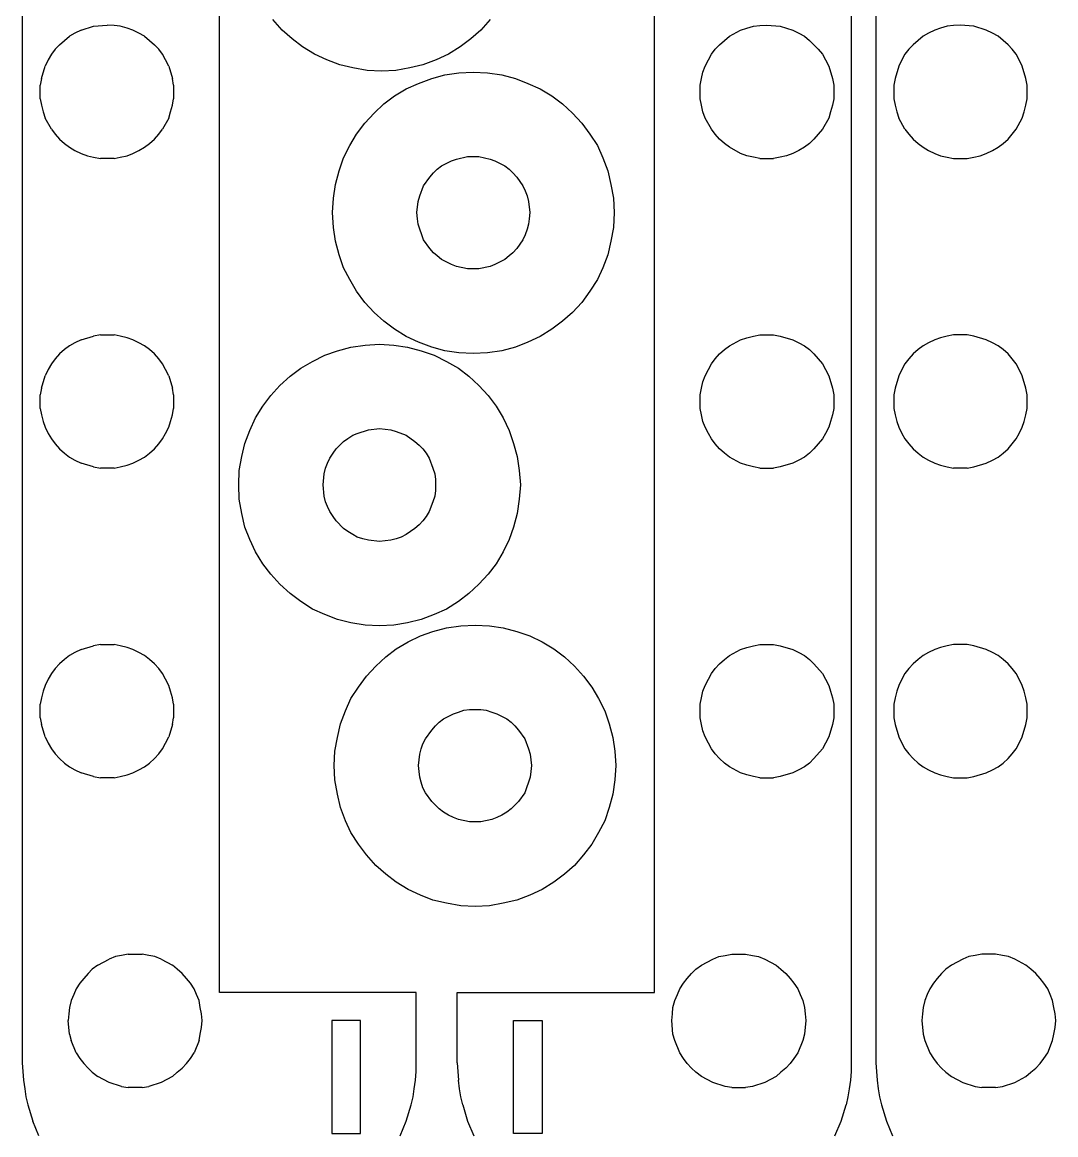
# Model space of a CAD drawing. Extents: x -4070 to 4070, y -2004 to 2004.
# Drawn here: x -1304 to 106, y -654 to 864 of the extents above; entities that cross this region are included whole.
import ezdxf

# ---------------------------------------------------------------- set-up
doc = ezdxf.new("R2010")
doc.units = 0
doc.header["$MEASUREMENT"] = 0
doc.layers.get('0').update_dxf_attribs({"linetype": 'CONTINUOUS'})

msp = doc.modelspace()

# ---------------------------------------------------------------- linework, layer by layer
for p, q in [((-1304.4, 1671), (-1304.4, -555.7)), ((-173.4, 1682.8), (-173.4, -567.6)), ((-139.6, 1671), (-139.6, -555.7)), ((-1035.2, -460), (-1035.2, 1575.3)), ((-441.8, -460), (-441.8, 1575.3)), ((-949.8, 853.1), (-962.5, 867.5)), ((-666.1, 867.5), (-678.8, 853.1)), ((-1224, 853.1), (-1232.5, 848.9)), ((-1224, 853.1), (-1207.1, 858.2)), ((-1207.1, 858.2), (-1188.5, 859.9)), ((-1179.1, 859.1), (-1188.5, 859.9)), ((-1170.7, 858.2), (-1179.1, 859.1)), ((-1161.4, 855.7), (-1170.7, 858.2)), ((-1153.7, 853.1), (-1161.4, 855.7)), ((-1145.3, 848.9), (-1153.7, 853.1)), ((-936.2, 841.3), (-949.8, 853.1)), ((-678.8, 853.1), (-692.4, 841.3)), ((-339.3, 844.7), (-324.1, 853.1)), ((-324.1, 853.1), (-315.6, 855.7)), ((-315.6, 855.7), (-306.3, 858.2)), ((-306.3, 858.2), (-297.8, 859.1)), ((-297.8, 859.1), (-288.5, 859.9)), ((-288.5, 859.9), (-269.9, 858.2)), ((-269.9, 858.2), (-253, 853.1)), ((-253, 853.1), (-244.5, 848.9)), ((-59.1, 853.1), (-67.6, 848.9)), ((-51.5, 855.7), (-59.1, 853.1)), ((-42.2, 858.2), (-51.5, 855.7)), ((-33.7, 859.1), (-42.2, 858.2)), ((-24.4, 859.9), (-33.7, 859.1)), ((-5.8, 858.2), (-24.4, 859.9)), ((11.1, 853.1), (-5.8, 858.2)), ((19.6, 848.9), (11.1, 853.1)), ((-1253.6, 832.8), (-1240.1, 844.7)), ((-1232.5, 848.9), (-1240.1, 844.7)), ((-1137.7, 844.7), (-1145.3, 848.9)), ((-1137.7, 844.7), (-1124.1, 832.8)), ((-921.8, 830.3), (-936.2, 841.3)), ((-692.4, 841.3), (-706.8, 830.3)), ((-352.9, 832.8), (-339.3, 844.7)), ((-244.5, 848.9), (-236.9, 844.7)), ((-236.9, 844.7), (-230.1, 838.7)), ((-230.1, 838.7), (-218.3, 826.9)), ((-75.2, 844.7), (-88.8, 832.8)), ((-67.6, 848.9), (-75.2, 844.7)), ((27.2, 844.7), (19.6, 848.9)), ((40.8, 832.8), (27.2, 844.7)), ((-1264.7, 820.1), (-1268.9, 812.5)), ((-1259.6, 826.9), (-1264.7, 820.1)), ((-1253.6, 832.8), (-1259.6, 826.9)), ((-1118.2, 826.9), (-1124.1, 832.8)), ((-1113.1, 820.1), (-1118.2, 826.9)), ((-1108.9, 812.5), (-1113.1, 820.1)), ((-905.7, 820.1), (-921.8, 830.3)), ((-888.8, 812.5), (-905.7, 820.1)), ((-722.8, 820.1), (-739.8, 812.5)), ((-706.8, 830.3), (-722.8, 820.1)), ((-368.1, 812.5), (-363.9, 820.1)), ((-363.9, 820.1), (-358.8, 826.9)), ((-358.8, 826.9), (-352.9, 832.8)), ((-218.3, 826.9), (-212.3, 820.1)), ((-212.3, 820.1), (-208.1, 812.5)), ((-99.8, 820.1), (-104, 812.5)), ((-94.7, 826.9), (-99.8, 820.1)), ((-88.8, 832.8), (-94.7, 826.9)), ((46.7, 826.9), (40.8, 832.8)), ((51.8, 820.1), (46.7, 826.9)), ((56, 812.5), (51.8, 820.1)), ((-1268.9, 812.5), (-1273.1, 804)), ((-1104.6, 804), (-1108.9, 812.5)), ((-871, 805.7), (-888.8, 812.5)), ((-853.2, 801.5), (-871, 805.7)), ((-757.6, 805.7), (-775.3, 801.5)), ((-739.8, 812.5), (-757.6, 805.7)), ((-372.3, 804), (-368.1, 812.5)), ((-208.1, 812.5), (-203.9, 804)), ((-104, 812.5), (-108.2, 804)), ((60.2, 804), (56, 812.5)), ((-1278.2, 787.1), (-1273.1, 804)), ((-1104.6, 804), (-1099.6, 787.1)), ((-833.8, 798.1), (-853.2, 801.5)), ((-814.3, 797.2), (-833.8, 798.1)), ((-794.8, 798.1), (-814.3, 797.2)), ((-775.3, 801.5), (-794.8, 798.1)), ((-745.7, 787.1), (-727.9, 792.2)), ((-727.9, 792.2), (-708.5, 794.7)), ((-708.5, 794.7), (-689, 795.6)), ((-689, 795.6), (-669.5, 794.7)), ((-669.5, 794.7), (-650, 792.2)), ((-650, 792.2), (-631.4, 787.1)), ((-377.4, 787.1), (-375.7, 795.6)), ((-375.7, 795.6), (-372.3, 804)), ((-203.9, 804), (-198.8, 787.1)), ((-108.2, 804), (-113.3, 787.1)), ((65.3, 787.1), (60.2, 804)), ((-1278.2, 787.1), (-1279.9, 777.8)), ((-1279.9, 759.1), (-1279.9, 777.8)), ((-1097.9, 777.8), (-1099.6, 787.1)), ((-1097.9, 777.8), (-1097.9, 759.1)), ((-780.4, 772.7), (-763.5, 780.3)), ((-763.5, 780.3), (-745.7, 787.1)), ((-631.4, 787.1), (-614.5, 780.3)), ((-614.5, 780.3), (-597.5, 772.7)), ((-379.1, 777.8), (-377.4, 787.1)), ((-379.1, 759.1), (-379.1, 777.8)), ((-198.8, 787.1), (-197.1, 777.8)), ((-197.1, 777.8), (-197.1, 759.1)), ((-113.3, 787.1), (-115, 777.8)), ((-115, 777.8), (-115, 759.1)), ((67, 777.8), (65.3, 787.1)), ((67, 759.1), (67, 777.8)), ((-1279.9, 759.1), (-1278.2, 750.7)), ((-1099.6, 750.7), (-1097.9, 759.1)), ((-810.9, 752.4), (-796.5, 763.4)), ((-796.5, 763.4), (-780.4, 772.7)), ((-597.5, 772.7), (-581.5, 763.4)), ((-581.5, 763.4), (-567.1, 752.4)), ((-377.4, 750.7), (-379.1, 759.1)), ((-197.1, 759.1), (-198.8, 750.7)), ((-115, 759.1), (-113.3, 750.7)), ((65.3, 750.7), (67, 759.1)), ((-1278.2, 750.7), (-1275.7, 741.4)), ((-1102.1, 741.4), (-1099.6, 750.7)), ((-824.4, 739.7), (-810.9, 752.4)), ((-567.1, 752.4), (-553.5, 739.7)), ((-375.7, 741.4), (-377.4, 750.7)), ((-198.8, 750.7), (-201.3, 741.4)), ((-113.3, 750.7), (-110.8, 741.4)), ((62.8, 741.4), (65.3, 750.7)), ((-1275.7, 741.4), (-1273.1, 732.9)), ((-1264.7, 717.7), (-1273.1, 732.9)), ((-1104.6, 732.9), (-1113.1, 717.7)), ((-1104.6, 732.9), (-1102.1, 741.4)), ((-837.1, 726.1), (-824.4, 739.7)), ((-553.5, 739.7), (-540.8, 726.1)), ((-372.3, 732.9), (-375.7, 741.4)), ((-363.9, 717.7), (-372.3, 732.9)), ((-203.9, 732.9), (-212.3, 717.7)), ((-201.3, 741.4), (-203.9, 732.9)), ((-110.8, 741.4), (-108.2, 732.9)), ((-99.8, 717.7), (-108.2, 732.9)), ((51.8, 717.7), (60.2, 732.9)), ((60.2, 732.9), (62.8, 741.4)), ((-1264.7, 717.7), (-1259.6, 710.9)), ((-1118.2, 710.9), (-1113.1, 717.7)), ((-848.2, 710.9), (-837.1, 726.1)), ((-540.8, 726.1), (-529.8, 710.9)), ((-358.8, 710.9), (-363.9, 717.7)), ((-212.3, 717.7), (-224.2, 704.1)), ((-99.8, 717.7), (-94.7, 710.9)), ((46.7, 710.9), (51.8, 717.7)), ((-1259.6, 710.9), (-1253.6, 704.1)), ((-1253.6, 704.1), (-1246.9, 698.2)), ((-1246.9, 698.2), (-1240.1, 693.1)), ((-1137.7, 693.1), (-1130.9, 698.2)), ((-1130.9, 698.2), (-1124.1, 704.1)), ((-1124.1, 704.1), (-1118.2, 710.9)), ((-857.5, 695.6), (-848.2, 710.9)), ((-529.8, 710.9), (-519.6, 695.6)), ((-352.9, 704.1), (-358.8, 710.9)), ((-346.1, 698.2), (-352.9, 704.1)), ((-339.3, 693.1), (-346.1, 698.2)), ((-230.1, 698.2), (-236.9, 693.1)), ((-224.2, 704.1), (-230.1, 698.2)), ((-94.7, 710.9), (-88.8, 704.1)), ((-88.8, 704.1), (-82, 698.2)), ((-82, 698.2), (-75.2, 693.1)), ((27.2, 693.1), (34, 698.2)), ((34, 698.2), (40.8, 704.1)), ((40.8, 704.1), (46.7, 710.9)), ((-1240.1, 693.1), (-1232.5, 688.9)), ((-1232.5, 688.9), (-1224, 684.6)), ((-1224, 684.6), (-1215.5, 681.3)), ((-1161.4, 681.3), (-1153.7, 684.6)), ((-1153.7, 684.6), (-1145.3, 688.9)), ((-1145.3, 688.9), (-1137.7, 693.1)), ((-865.9, 678.7), (-857.5, 695.6)), ((-519.6, 695.6), (-512, 678.7)), ((-324.1, 684.6), (-339.3, 693.1)), ((-315.6, 681.3), (-324.1, 684.6)), ((-253, 684.6), (-261.4, 681.3)), ((-244.5, 688.9), (-253, 684.6)), ((-236.9, 693.1), (-244.5, 688.9)), ((-75.2, 693.1), (-67.6, 688.9)), ((-67.6, 688.9), (-59.1, 684.6)), ((-59.1, 684.6), (-51.5, 681.3)), ((2.7, 681.3), (11.1, 684.6)), ((11.1, 684.6), (19.6, 688.9)), ((19.6, 688.9), (27.2, 693.1)), ((-1215.5, 681.3), (-1207.1, 679.6)), ((-1207.1, 679.6), (-1197.8, 677.9)), ((-1179.1, 677.9), (-1197.8, 677.9)), ((-1179.1, 677.9), (-1170.7, 679.6)), ((-1170.7, 679.6), (-1161.4, 681.3)), ((-871.9, 660.9), (-865.9, 678.7)), ((-732.2, 667.7), (-718.6, 674.5)), ((-718.6, 674.5), (-711.8, 677)), ((-711.8, 677), (-696.6, 680.4)), ((-696.6, 680.4), (-681.4, 680.4)), ((-681.4, 680.4), (-666.1, 677)), ((-666.1, 677), (-659.3, 674.5)), ((-659.3, 674.5), (-645.8, 667.7)), ((-512, 678.7), (-505.3, 660.9)), ((-306.3, 679.6), (-315.6, 681.3)), ((-297.8, 677.9), (-306.3, 679.6)), ((-297.8, 677.9), (-279.2, 677.9)), ((-269.9, 679.6), (-279.2, 677.9)), ((-261.4, 681.3), (-269.9, 679.6)), ((-51.5, 681.3), (-42.2, 679.6)), ((-42.2, 679.6), (-33.7, 677.9)), ((-33.7, 677.9), (-15.1, 677.9)), ((-15.1, 677.9), (-5.8, 679.6)), ((-5.8, 679.6), (2.7, 681.3)), ((-876.9, 642.3), (-871.9, 660.9)), ((-748.2, 652.5), (-743.2, 658.4)), ((-743.2, 658.4), (-738.1, 663.5)), ((-738.1, 663.5), (-732.2, 667.7)), ((-645.8, 667.7), (-639.9, 663.5)), ((-639.9, 663.5), (-634.8, 658.4)), ((-634.8, 658.4), (-629.7, 652.5)), ((-505.3, 660.9), (-501, 642.3)), ((-879.5, 623.7), (-876.9, 642.3)), ((-761.8, 627.1), (-756.7, 640.6)), ((-756.7, 640.6), (-748.2, 652.5)), ((-629.7, 652.5), (-621.2, 640.6)), ((-621.2, 640.6), (-617.9, 633.8)), ((-501, 642.3), (-497.6, 623.7)), ((-881.2, 604.2), (-879.5, 623.7)), ((-764.3, 619.4), (-761.8, 627.1)), ((-617.9, 633.8), (-615.3, 627.1)), ((-615.3, 627.1), (-613.6, 619.4)), ((-497.6, 623.7), (-496.8, 604.2)), ((-766, 604.2), (-764.3, 619.4)), ((-613.6, 619.4), (-611.9, 604.2)), ((-879.5, 583.9), (-881.2, 604.2)), ((-765.2, 595.7), (-766, 604.2)), ((-764.3, 588.1), (-765.2, 595.7)), ((-612.8, 595.7), (-613.6, 588.1)), ((-611.9, 604.2), (-612.8, 595.7)), ((-496.8, 604.2), (-497.6, 583.9)), ((-876.9, 565.3), (-879.5, 583.9)), ((-761.8, 581.3), (-764.3, 588.1)), ((-759.3, 573.7), (-761.8, 581.3)), ((-615.3, 581.3), (-617.9, 573.7)), ((-613.6, 588.1), (-615.3, 581.3)), ((-497.6, 583.9), (-501, 565.3)), ((-871.9, 546.6), (-876.9, 565.3)), ((-756.7, 567), (-759.3, 573.7)), ((-748.2, 555.1), (-756.7, 567)), ((-621.2, 567), (-629.7, 555.1)), ((-617.9, 573.7), (-621.2, 567)), ((-501, 565.3), (-505.3, 546.6)), ((-865.9, 528.9), (-871.9, 546.6)), ((-743.2, 549.2), (-748.2, 555.1)), ((-738.1, 544.9), (-743.2, 549.2)), ((-634.8, 549.2), (-639.9, 544.9)), ((-629.7, 555.1), (-634.8, 549.2)), ((-505.3, 546.6), (-512, 528.9)), ((-732.2, 539.9), (-738.1, 544.9)), ((-718.6, 533.1), (-732.2, 539.9)), ((-711.8, 530.5), (-718.6, 533.1)), ((-659.3, 533.1), (-666.1, 530.5)), ((-645.8, 539.9), (-659.3, 533.1)), ((-639.9, 544.9), (-645.8, 539.9)), ((-857.5, 512.8), (-865.9, 528.9)), ((-696.6, 527.2), (-711.8, 530.5)), ((-681.4, 527.2), (-696.6, 527.2)), ((-666.1, 530.5), (-681.4, 527.2)), ((-512, 528.9), (-519.6, 512.8)), ((-848.2, 496.7), (-857.5, 512.8)), ((-519.6, 512.8), (-529.8, 496.7)), ((-837.1, 481.4), (-848.2, 496.7)), ((-529.8, 496.7), (-540.8, 481.4)), ((-824.4, 467.9), (-837.1, 481.4)), ((-540.8, 481.4), (-553.5, 467.9)), ((-810.9, 456), (-824.4, 467.9)), ((-796.5, 445), (-810.9, 456)), ((-567.1, 456), (-581.5, 445)), ((-553.5, 467.9), (-567.1, 456)), ((-780.4, 434.9), (-796.5, 445)), ((-581.5, 445), (-597.5, 434.9)), ((-1232.5, 426.4), (-1240.1, 422.2)), ((-1224, 430.6), (-1232.5, 426.4)), ((-1224, 430.6), (-1207.1, 435.7)), ((-1197.8, 437.4), (-1207.1, 435.7)), ((-1197.8, 437.4), (-1179.1, 437.4)), ((-1170.7, 435.7), (-1179.1, 437.4)), ((-1161.4, 433.2), (-1170.7, 435.7)), ((-1153.7, 430.6), (-1161.4, 433.2)), ((-1145.3, 426.4), (-1153.7, 430.6)), ((-1137.7, 422.2), (-1145.3, 426.4)), ((-763.5, 427.3), (-780.4, 434.9)), ((-745.7, 420.5), (-763.5, 427.3)), ((-614.5, 427.3), (-631.4, 420.5)), ((-597.5, 434.9), (-614.5, 427.3)), ((-339.3, 422.2), (-324.1, 430.6)), ((-324.1, 430.6), (-315.6, 433.2)), ((-315.6, 433.2), (-306.3, 435.7)), ((-306.3, 435.7), (-297.8, 437.4)), ((-297.8, 437.4), (-279.2, 437.4)), ((-279.2, 437.4), (-269.9, 435.7)), ((-269.9, 435.7), (-253, 430.6)), ((-253, 430.6), (-244.5, 426.4)), ((-244.5, 426.4), (-236.9, 422.2)), ((-67.6, 426.4), (-75.2, 422.2)), ((-59.1, 430.6), (-67.6, 426.4)), ((-51.5, 433.2), (-59.1, 430.6)), ((-42.2, 435.7), (-51.5, 433.2)), ((-33.7, 437.4), (-42.2, 435.7)), ((-15.1, 437.4), (-33.7, 437.4)), ((-5.8, 435.7), (-15.1, 437.4)), ((11.1, 430.6), (-5.8, 435.7)), ((19.6, 426.4), (11.1, 430.6)), ((27.2, 422.2), (19.6, 426.4)), ((-1253.6, 411.2), (-1259.6, 404.4)), ((-1246.9, 417.1), (-1253.6, 411.2)), ((-1240.1, 422.2), (-1246.9, 417.1)), ((-1130.9, 417.1), (-1137.7, 422.2)), ((-1124.1, 411.2), (-1130.9, 417.1)), ((-1118.2, 404.4), (-1124.1, 411.2)), ((-891.3, 409.5), (-874.4, 415.4)), ((-874.4, 415.4), (-855.8, 420.5)), ((-855.8, 420.5), (-836.3, 423)), ((-836.3, 423), (-816.8, 424.7)), ((-816.8, 424.7), (-797.4, 423)), ((-797.4, 423), (-778.7, 420.5)), ((-778.7, 420.5), (-760.1, 415.4)), ((-760.1, 415.4), (-742.3, 409.5)), ((-727.9, 415.4), (-745.7, 420.5)), ((-708.5, 412.9), (-727.9, 415.4)), ((-689, 412), (-708.5, 412.9)), ((-669.5, 412.9), (-689, 412)), ((-650, 415.4), (-669.5, 412.9)), ((-631.4, 420.5), (-650, 415.4)), ((-358.8, 404.4), (-352.9, 411.2)), ((-352.9, 411.2), (-346.1, 417.1)), ((-346.1, 417.1), (-339.3, 422.2)), ((-236.9, 422.2), (-230.1, 417.1)), ((-230.1, 417.1), (-224.2, 411.2)), ((-224.2, 411.2), (-212.3, 397.6)), ((-88.8, 411.2), (-94.7, 404.4)), ((-82, 417.1), (-88.8, 411.2)), ((-75.2, 422.2), (-82, 417.1)), ((34, 417.1), (27.2, 422.2)), ((40.8, 411.2), (34, 417.1)), ((46.7, 404.4), (40.8, 411.2)), ((-1264.7, 397.6), (-1268.9, 390)), ((-1259.6, 404.4), (-1264.7, 397.6)), ((-1113.1, 397.6), (-1118.2, 404.4)), ((-1108.9, 390), (-1113.1, 397.6)), ((-924.4, 391.7), (-908.3, 401)), ((-908.3, 401), (-891.3, 409.5)), ((-742.3, 409.5), (-725.4, 401)), ((-725.4, 401), (-709.3, 391.7)), ((-368.1, 390), (-363.9, 397.6)), ((-363.9, 397.6), (-358.8, 404.4)), ((-212.3, 397.6), (-208.1, 390)), ((-99.8, 397.6), (-104, 390)), ((-94.7, 404.4), (-99.8, 397.6)), ((51.8, 397.6), (46.7, 404.4)), ((56, 390), (51.8, 397.6)), ((-1278.2, 364.6), (-1273.1, 381.5)), ((-1268.9, 390), (-1273.1, 381.5)), ((-1104.6, 381.5), (-1108.9, 390)), ((-1104.6, 381.5), (-1099.6, 364.6)), ((-953.1, 368), (-938.7, 380.7)), ((-938.7, 380.7), (-924.4, 391.7)), ((-709.3, 391.7), (-694.9, 380.7)), ((-694.9, 380.7), (-681.4, 368)), ((-375.7, 373.1), (-372.3, 381.5)), ((-372.3, 381.5), (-368.1, 390)), ((-208.1, 390), (-203.9, 381.5)), ((-203.9, 381.5), (-198.8, 364.6)), ((-108.2, 381.5), (-113.3, 364.6)), ((-104, 390), (-108.2, 381.5)), ((60.2, 381.5), (56, 390)), ((65.3, 364.6), (60.2, 381.5)), ((-1278.2, 364.6), (-1279.9, 355.3)), ((-1097.9, 355.3), (-1099.6, 364.6)), ((-965, 354.4), (-953.1, 368)), ((-681.4, 368), (-668.7, 354.4)), ((-379.1, 355.3), (-377.4, 364.6)), ((-377.4, 364.6), (-375.7, 373.1)), ((-198.8, 364.6), (-197.1, 355.3)), ((-113.3, 364.6), (-115, 355.3)), ((67, 355.3), (65.3, 364.6)), ((-1279.9, 336.7), (-1279.9, 355.3)), ((-1097.9, 355.3), (-1097.9, 336.7)), ((-976, 340), (-965, 354.4)), ((-668.7, 354.4), (-657.7, 340)), ((-379.1, 336.7), (-379.1, 355.3)), ((-197.1, 355.3), (-197.1, 336.7)), ((-115, 355.3), (-115, 336.7)), ((67, 336.7), (67, 355.3)), ((-1279.9, 336.7), (-1278.2, 328.2)), ((-1099.6, 328.2), (-1097.9, 336.7)), ((-986.2, 324), (-976, 340)), ((-657.7, 340), (-648.3, 324)), ((-377.4, 328.2), (-379.1, 336.7)), ((-197.1, 336.7), (-198.8, 328.2)), ((-115, 336.7), (-113.3, 328.2)), ((65.3, 328.2), (67, 336.7)), ((-1278.2, 328.2), (-1275.7, 318.9)), ((-1275.7, 318.9), (-1273.1, 311.3)), ((-1104.6, 311.3), (-1102.1, 318.9)), ((-1102.1, 318.9), (-1099.6, 328.2)), ((-993.8, 307), (-986.2, 324)), ((-648.3, 324), (-639.9, 307)), ((-375.7, 318.9), (-377.4, 328.2)), ((-372.3, 311.3), (-375.7, 318.9)), ((-201.3, 318.9), (-203.9, 311.3)), ((-198.8, 328.2), (-201.3, 318.9)), ((-113.3, 328.2), (-110.8, 318.9)), ((-110.8, 318.9), (-108.2, 311.3)), ((60.2, 311.3), (62.8, 318.9)), ((62.8, 318.9), (65.3, 328.2)), ((-1273.1, 311.3), (-1268.9, 302.8)), ((-1108.9, 302.8), (-1104.6, 311.3)), ((-1000.6, 289.2), (-993.8, 307)), ((-847.3, 302.8), (-832.1, 307.9)), ((-832.1, 307.9), (-816.8, 309.6)), ((-816.8, 309.6), (-801.6, 307.9)), ((-801.6, 307.9), (-794, 305.3)), ((-794, 305.3), (-780.4, 300.3)), ((-639.9, 307), (-633.9, 289.2)), ((-368.1, 302.8), (-372.3, 311.3)), ((-203.9, 311.3), (-208.1, 302.8)), ((-108.2, 311.3), (-104, 302.8)), ((56, 302.8), (60.2, 311.3)), ((-1268.9, 302.8), (-1264.7, 295.2)), ((-1264.7, 295.2), (-1259.6, 288.4)), ((-1259.6, 288.4), (-1253.6, 281.6)), ((-1124.1, 281.6), (-1118.2, 288.4)), ((-1118.2, 288.4), (-1113.1, 295.2)), ((-1113.1, 295.2), (-1108.9, 302.8)), ((-1004.8, 271.5), (-1000.6, 289.2)), ((-876.1, 281.6), (-865.9, 291.8)), ((-865.9, 291.8), (-860, 296)), ((-860, 296), (-853.2, 300.3)), ((-853.2, 300.3), (-847.3, 302.8)), ((-780.4, 300.3), (-768.6, 291.8)), ((-768.6, 291.8), (-762.6, 286.7)), ((-633.9, 289.2), (-628.9, 271.5)), ((-363.9, 295.2), (-368.1, 302.8)), ((-358.8, 288.4), (-363.9, 295.2)), ((-352.9, 281.6), (-358.8, 288.4)), ((-212.3, 295.2), (-224.2, 281.6)), ((-208.1, 302.8), (-212.3, 295.2)), ((-104, 302.8), (-99.8, 295.2)), ((-99.8, 295.2), (-94.7, 288.4)), ((-94.7, 288.4), (-88.8, 281.6)), ((40.8, 281.6), (46.7, 288.4)), ((46.7, 288.4), (51.8, 295.2)), ((51.8, 295.2), (56, 302.8)), ((-1253.6, 281.6), (-1246.9, 275.7)), ((-1246.9, 275.7), (-1240.1, 270.6)), ((-1137.7, 270.6), (-1130.9, 275.7)), ((-1130.9, 275.7), (-1124.1, 281.6)), ((-884.6, 268.9), (-880.3, 275.7)), ((-880.3, 275.7), (-876.1, 281.6)), ((-762.6, 286.7), (-757.6, 281.6)), ((-757.6, 281.6), (-753.3, 275.7)), ((-753.3, 275.7), (-749.1, 268.9)), ((-346.1, 275.7), (-352.9, 281.6)), ((-339.3, 270.6), (-346.1, 275.7)), ((-230.1, 275.7), (-236.9, 270.6)), ((-224.2, 281.6), (-230.1, 275.7)), ((-88.8, 281.6), (-82, 275.7)), ((-82, 275.7), (-75.2, 270.6)), ((27.2, 270.6), (34, 275.7)), ((34, 275.7), (40.8, 281.6)), ((-1240.1, 270.6), (-1232.5, 266.4)), ((-1232.5, 266.4), (-1224, 262.2)), ((-1207.1, 257.1), (-1224, 262.2)), ((-1170.7, 257.1), (-1161.4, 259.6)), ((-1161.4, 259.6), (-1153.7, 262.2)), ((-1153.7, 262.2), (-1145.3, 266.4)), ((-1145.3, 266.4), (-1137.7, 270.6)), ((-1008.2, 252), (-1004.8, 271.5)), ((-890.5, 255.4), (-887.9, 262.2)), ((-887.9, 262.2), (-884.6, 268.9)), ((-749.1, 268.9), (-744, 255.4)), ((-628.9, 271.5), (-626.3, 252)), ((-324.1, 262.2), (-339.3, 270.6)), ((-315.6, 259.6), (-324.1, 262.2)), ((-306.3, 257.1), (-315.6, 259.6)), ((-253, 262.2), (-269.9, 257.1)), ((-244.5, 266.4), (-253, 262.2)), ((-236.9, 270.6), (-244.5, 266.4)), ((-75.2, 270.6), (-67.6, 266.4)), ((-67.6, 266.4), (-59.1, 262.2)), ((-59.1, 262.2), (-51.5, 259.6)), ((-51.5, 259.6), (-42.2, 257.1)), ((-5.8, 257.1), (11.1, 262.2)), ((11.1, 262.2), (19.6, 266.4)), ((19.6, 266.4), (27.2, 270.6)), ((-1207.1, 257.1), (-1197.8, 255.4)), ((-1179.1, 255.4), (-1197.8, 255.4)), ((-1179.1, 255.4), (-1170.7, 257.1)), ((-1009, 232.5), (-1008.2, 252)), ((-893.9, 232.5), (-892.2, 247.8)), ((-892.2, 247.8), (-890.5, 255.4)), ((-744, 255.4), (-741.5, 247.8)), ((-741.5, 247.8), (-740.6, 240.1)), ((-626.3, 252), (-624.6, 232.5)), ((-297.8, 255.4), (-306.3, 257.1)), ((-297.8, 255.4), (-279.2, 255.4)), ((-269.9, 257.1), (-279.2, 255.4)), ((-42.2, 257.1), (-33.7, 255.4)), ((-15.1, 255.4), (-33.7, 255.4)), ((-15.1, 255.4), (-5.8, 257.1)), ((-1008.2, 213), (-1009, 232.5)), ((-892.2, 217.3), (-893.9, 232.5)), ((-740.6, 240.1), (-740.6, 224.9)), ((-624.6, 232.5), (-626.3, 213)), ((-1004.8, 193.6), (-1008.2, 213)), ((-890.5, 209.7), (-892.2, 217.3)), ((-741.5, 217.3), (-744, 209.7)), ((-740.6, 224.9), (-741.5, 217.3)), ((-626.3, 213), (-628.9, 193.6)), ((-887.9, 202.9), (-890.5, 209.7)), ((-884.6, 196.1), (-887.9, 202.9)), ((-744, 209.7), (-749.1, 196.1)), ((-1000.6, 174.9), (-1004.8, 193.6)), ((-880.3, 189.3), (-884.6, 196.1)), ((-876.1, 183.4), (-880.3, 189.3)), ((-865.9, 173.3), (-876.1, 183.4)), ((-757.6, 183.4), (-762.6, 178.3)), ((-753.3, 189.3), (-757.6, 183.4)), ((-749.1, 196.1), (-753.3, 189.3)), ((-628.9, 193.6), (-633.9, 174.9)), ((-993.8, 158), (-1000.6, 174.9)), ((-860, 169), (-865.9, 173.3)), ((-853.2, 164.8), (-860, 169)), ((-768.6, 173.3), (-780.4, 164.8)), ((-762.6, 178.3), (-768.6, 173.3)), ((-633.9, 174.9), (-639.9, 158)), ((-986.2, 141.1), (-993.8, 158)), ((-847.3, 161.4), (-853.2, 164.8)), ((-839.7, 158.9), (-847.3, 161.4)), ((-832.1, 157.2), (-839.7, 158.9)), ((-816.8, 155.5), (-832.1, 157.2)), ((-801.6, 157.2), (-816.8, 155.5)), ((-794, 158.9), (-801.6, 157.2)), ((-787.2, 161.4), (-794, 158.9)), ((-780.4, 164.8), (-787.2, 161.4)), ((-639.9, 158), (-648.3, 141.1)), ((-976, 125), (-986.2, 141.1)), ((-648.3, 141.1), (-657.7, 125)), ((-965, 110.6), (-976, 125)), ((-657.7, 125), (-668.7, 110.6)), ((-953.1, 97.1), (-965, 110.6)), ((-668.7, 110.6), (-681.4, 97.1)), ((-938.7, 84.4), (-953.1, 97.1)), ((-681.4, 97.1), (-694.9, 84.4)), ((-924.4, 73.3), (-938.7, 84.4)), ((-694.9, 84.4), (-709.3, 73.3)), ((-908.3, 63.2), (-924.4, 73.3)), ((-891.3, 55.6), (-908.3, 63.2)), ((-725.4, 63.2), (-742.3, 55.6)), ((-709.3, 73.3), (-725.4, 63.2)), ((-874.4, 48.8), (-891.3, 55.6)), ((-855.8, 44.6), (-874.4, 48.8)), ((-760.1, 48.8), (-778.7, 44.6)), ((-742.3, 55.6), (-760.1, 48.8)), ((-836.3, 41.2), (-855.8, 44.6)), ((-816.8, 40.3), (-836.3, 41.2)), ((-797.4, 41.2), (-816.8, 40.3)), ((-778.7, 44.6), (-797.4, 41.2)), ((-760.9, 26.8), (-744, 32.7)), ((-744, 32.7), (-725.4, 37.8)), ((-725.4, 37.8), (-705.9, 40.3)), ((-705.9, 40.3), (-686.4, 41.2)), ((-686.4, 41.2), (-667, 40.3)), ((-667, 40.3), (-648.3, 37.8)), ((-648.3, 37.8), (-629.7, 32.7)), ((-629.7, 32.7), (-611.9, 26.8)), ((-794, 9), (-777.9, 18.3)), ((-777.9, 18.3), (-760.9, 26.8)), ((-611.9, 26.8), (-595, 18.3)), ((-595, 18.3), (-578.9, 9)), ((-1232.5, 3.9), (-1240.1, -0.3)), ((-1224, 8.2), (-1232.5, 3.9)), ((-1224, 8.2), (-1207.1, 13.2)), ((-1197.8, 14.9), (-1207.1, 13.2)), ((-1197.8, 14.9), (-1179.1, 14.9)), ((-1170.7, 13.2), (-1179.1, 14.9)), ((-1161.4, 10.7), (-1170.7, 13.2)), ((-1153.7, 8.2), (-1161.4, 10.7)), ((-1145.3, 3.9), (-1153.7, 8.2)), ((-1137.7, -0.3), (-1145.3, 3.9)), ((-808.4, -2), (-794, 9)), ((-578.9, 9), (-564.5, -2)), ((-339.3, -0.3), (-324.1, 8.2)), ((-324.1, 8.2), (-315.6, 10.7)), ((-315.6, 10.7), (-306.3, 13.2)), ((-306.3, 13.2), (-297.8, 14.9)), ((-297.8, 14.9), (-279.2, 14.9)), ((-279.2, 14.9), (-269.9, 13.2)), ((-269.9, 13.2), (-253, 8.2)), ((-253, 8.2), (-244.5, 3.9)), ((-244.5, 3.9), (-236.9, -0.3)), ((-67.6, 3.9), (-75.2, -0.3)), ((-59.1, 8.2), (-67.6, 3.9)), ((-51.5, 10.7), (-59.1, 8.2)), ((-42.2, 13.2), (-51.5, 10.7)), ((-33.7, 14.9), (-42.2, 13.2)), ((-15.1, 14.9), (-33.7, 14.9)), ((-5.8, 13.2), (-15.1, 14.9)), ((11.1, 8.2), (-5.8, 13.2)), ((19.6, 3.9), (11.1, 8.2)), ((27.2, -0.3), (19.6, 3.9)), ((-1253.6, -11.3), (-1259.6, -18.1)), ((-1246.9, -5.4), (-1253.6, -11.3)), ((-1240.1, -0.3), (-1246.9, -5.4)), ((-1130.9, -5.4), (-1137.7, -0.3)), ((-1124.1, -11.3), (-1130.9, -5.4)), ((-1118.2, -18.1), (-1124.1, -11.3)), ((-834.6, -28.3), (-821.9, -14.7)), ((-821.9, -14.7), (-808.4, -2)), ((-564.5, -2), (-551, -14.7)), ((-551, -14.7), (-538.3, -28.3)), ((-358.8, -18.1), (-352.9, -11.3)), ((-352.9, -11.3), (-346.1, -5.4)), ((-346.1, -5.4), (-339.3, -0.3)), ((-236.9, -0.3), (-230.1, -5.4)), ((-230.1, -5.4), (-224.2, -11.3)), ((-224.2, -11.3), (-212.3, -24.9)), ((-88.8, -11.3), (-94.7, -18.1)), ((-82, -5.4), (-88.8, -11.3)), ((-75.2, -0.3), (-82, -5.4)), ((34, -5.4), (27.2, -0.3)), ((40.8, -11.3), (34, -5.4)), ((46.7, -18.1), (40.8, -11.3)), ((-1264.7, -24.9), (-1268.9, -32.5)), ((-1259.6, -18.1), (-1264.7, -24.9)), ((-1113.1, -24.9), (-1118.2, -18.1)), ((-1108.9, -32.5), (-1113.1, -24.9)), ((-845.6, -43.5), (-834.6, -28.3)), ((-538.3, -28.3), (-527.3, -43.5)), ((-368.1, -32.5), (-363.9, -24.9)), ((-363.9, -24.9), (-358.8, -18.1)), ((-212.3, -24.9), (-208.1, -32.5)), ((-99.8, -24.9), (-104, -32.5)), ((-94.7, -18.1), (-99.8, -24.9)), ((51.8, -24.9), (46.7, -18.1)), ((56, -32.5), (51.8, -24.9)), ((-1273.1, -41), (-1275.7, -48.6)), ((-1268.9, -32.5), (-1273.1, -41)), ((-1104.6, -41), (-1108.9, -32.5)), ((-1102.1, -48.6), (-1104.6, -41)), ((-855.8, -58.7), (-845.6, -43.5)), ((-527.3, -43.5), (-518, -58.7)), ((-375.7, -48.6), (-372.3, -41)), ((-372.3, -41), (-368.1, -32.5)), ((-208.1, -32.5), (-203.9, -41)), ((-203.9, -41), (-201.3, -48.6)), ((-108.2, -41), (-110.8, -48.6)), ((-104, -32.5), (-108.2, -41)), ((60.2, -41), (56, -32.5)), ((62.8, -48.6), (60.2, -41)), ((-1278.2, -57.9), (-1279.9, -66.4)), ((-1275.7, -48.6), (-1278.2, -57.9)), ((-1099.6, -57.9), (-1102.1, -48.6)), ((-1097.9, -66.4), (-1099.6, -57.9)), ((-863.4, -75.7), (-855.8, -58.7)), ((-518, -58.7), (-509.5, -75.7)), ((-379.1, -66.4), (-377.4, -57.9)), ((-377.4, -57.9), (-375.7, -48.6)), ((-201.3, -48.6), (-198.8, -57.9)), ((-198.8, -57.9), (-197.1, -66.4)), ((-113.3, -57.9), (-115, -66.4)), ((-110.8, -48.6), (-113.3, -57.9)), ((65.3, -57.9), (62.8, -48.6)), ((67, -66.4), (65.3, -57.9)), ((-1279.9, -85), (-1279.9, -66.4)), ((-1097.9, -66.4), (-1097.9, -85)), ((-870.2, -93.4), (-863.4, -75.7)), ((-709.3, -77.4), (-701.7, -74.8)), ((-701.7, -74.8), (-694.1, -74)), ((-694.1, -74), (-678.8, -74)), ((-678.8, -74), (-671.2, -74.8)), ((-671.2, -74.8), (-663.6, -77.4)), ((-509.5, -75.7), (-503.6, -93.4)), ((-379.1, -85), (-379.1, -66.4)), ((-197.1, -66.4), (-197.1, -85)), ((-115, -66.4), (-115, -85)), ((67, -85), (67, -66.4)), ((-1279.9, -85), (-1278.2, -94.3)), ((-1099.6, -94.3), (-1097.9, -85)), ((-740.6, -96), (-735.5, -90.9)), ((-735.5, -90.9), (-729.6, -86.7)), ((-729.6, -86.7), (-716.1, -79.9)), ((-716.1, -79.9), (-709.3, -77.4)), ((-663.6, -77.4), (-656.8, -79.9)), ((-656.8, -79.9), (-643.3, -86.7)), ((-643.3, -86.7), (-637.3, -90.9)), ((-637.3, -90.9), (-632.3, -96)), ((-377.4, -94.3), (-379.1, -85)), ((-197.1, -85), (-198.8, -94.3)), ((-115, -85), (-113.3, -94.3)), ((65.3, -94.3), (67, -85)), ((-1273.1, -111.2), (-1278.2, -94.3)), ((-1099.6, -94.3), (-1104.6, -111.2)), ((-874.4, -112.1), (-870.2, -93.4)), ((-754.2, -113.8), (-745.7, -101.9)), ((-745.7, -101.9), (-740.6, -96)), ((-632.3, -96), (-627.2, -101.9)), ((-627.2, -101.9), (-618.7, -113.8)), ((-503.6, -93.4), (-498.5, -112.1)), ((-375.7, -102.8), (-377.4, -94.3)), ((-372.3, -111.2), (-375.7, -102.8)), ((-198.8, -94.3), (-203.9, -111.2)), ((-113.3, -94.3), (-108.2, -111.2)), ((60.2, -111.2), (65.3, -94.3)), ((-1273.1, -111.2), (-1268.9, -119.7)), ((-1268.9, -119.7), (-1264.7, -127.3)), ((-1113.1, -127.3), (-1108.9, -119.7)), ((-1108.9, -119.7), (-1104.6, -111.2)), ((-877.8, -130.7), (-874.4, -112.1)), ((-760.1, -127.3), (-757.6, -120.5)), ((-757.6, -120.5), (-754.2, -113.8)), ((-618.7, -113.8), (-613.6, -127.3)), ((-498.5, -112.1), (-495.9, -130.7)), ((-368.1, -119.7), (-372.3, -111.2)), ((-363.9, -127.3), (-368.1, -119.7)), ((-208.1, -119.7), (-212.3, -127.3)), ((-203.9, -111.2), (-208.1, -119.7)), ((-108.2, -111.2), (-104, -119.7)), ((-104, -119.7), (-99.8, -127.3)), ((51.8, -127.3), (56, -119.7)), ((56, -119.7), (60.2, -111.2)), ((-1264.7, -127.3), (-1259.6, -134.1)), ((-1259.6, -134.1), (-1253.6, -140.8)), ((-1124.1, -140.8), (-1118.2, -134.1)), ((-1118.2, -134.1), (-1113.1, -127.3)), ((-878.6, -150.2), (-877.8, -130.7)), ((-763.5, -150.2), (-761.8, -134.9)), ((-761.8, -134.9), (-760.1, -127.3)), ((-613.6, -127.3), (-611.1, -134.9)), ((-611.1, -134.9), (-609.4, -150.2)), ((-495.9, -130.7), (-494.2, -150.2)), ((-358.8, -134.1), (-363.9, -127.3)), ((-352.9, -140.8), (-358.8, -134.1)), ((-212.3, -127.3), (-224.2, -140.8)), ((-99.8, -127.3), (-94.7, -134.1)), ((-94.7, -134.1), (-88.8, -140.8)), ((40.8, -140.8), (46.7, -134.1)), ((46.7, -134.1), (51.8, -127.3)), ((-1253.6, -140.8), (-1246.9, -146.8)), ((-1246.9, -146.8), (-1240.1, -151.9)), ((-1137.7, -151.9), (-1130.9, -146.8)), ((-1130.9, -146.8), (-1124.1, -140.8)), ((-877.8, -169.6), (-878.6, -150.2)), ((-762.6, -158.6), (-763.5, -150.2)), ((-609.4, -150.2), (-610.2, -158.6)), ((-494.2, -150.2), (-495.9, -169.6)), ((-346.1, -146.8), (-352.9, -140.8)), ((-339.3, -151.9), (-346.1, -146.8)), ((-230.1, -146.8), (-236.9, -151.9)), ((-224.2, -140.8), (-230.1, -146.8)), ((-88.8, -140.8), (-82, -146.8)), ((-82, -146.8), (-75.2, -151.9)), ((27.2, -151.9), (34, -146.8)), ((34, -146.8), (40.8, -140.8)), ((-1240.1, -151.9), (-1232.5, -156.1)), ((-1232.5, -156.1), (-1224, -160.3)), ((-1207.1, -165.4), (-1224, -160.3)), ((-1207.1, -165.4), (-1197.8, -167.1)), ((-1179.1, -167.1), (-1170.7, -165.4)), ((-1170.7, -165.4), (-1161.4, -162.9)), ((-1161.4, -162.9), (-1153.7, -160.3)), ((-1153.7, -160.3), (-1145.3, -156.1)), ((-1145.3, -156.1), (-1137.7, -151.9)), ((-761.8, -166.2), (-762.6, -158.6)), ((-760.1, -173), (-761.8, -166.2)), ((-611.1, -166.2), (-613.6, -173)), ((-610.2, -158.6), (-611.1, -166.2)), ((-324.1, -160.3), (-339.3, -151.9)), ((-315.6, -162.9), (-324.1, -160.3)), ((-306.3, -165.4), (-315.6, -162.9)), ((-297.8, -167.1), (-306.3, -165.4)), ((-269.9, -165.4), (-279.2, -167.1)), ((-253, -160.3), (-269.9, -165.4)), ((-244.5, -156.1), (-253, -160.3)), ((-236.9, -151.9), (-244.5, -156.1)), ((-75.2, -151.9), (-67.6, -156.1)), ((-67.6, -156.1), (-59.1, -160.3)), ((-59.1, -160.3), (-51.5, -162.9)), ((-51.5, -162.9), (-42.2, -165.4)), ((-42.2, -165.4), (-33.7, -167.1)), ((-15.1, -167.1), (-5.8, -165.4)), ((-5.8, -165.4), (11.1, -160.3)), ((11.1, -160.3), (19.6, -156.1)), ((19.6, -156.1), (27.2, -151.9)), ((-1179.1, -167.1), (-1197.8, -167.1)), ((-874.4, -189.1), (-877.8, -169.6)), ((-757.6, -180.6), (-760.1, -173)), ((-754.2, -187.4), (-757.6, -180.6)), ((-616.2, -180.6), (-618.7, -187.4)), ((-613.6, -173), (-616.2, -180.6)), ((-495.9, -169.6), (-498.5, -189.1)), ((-297.8, -167.1), (-279.2, -167.1)), ((-33.7, -167.1), (-15.1, -167.1)), ((-870.2, -207.7), (-874.4, -189.1)), ((-745.7, -199.3), (-754.2, -187.4)), ((-618.7, -187.4), (-627.2, -199.3)), ((-498.5, -189.1), (-503.6, -207.7)), ((-863.4, -225.5), (-870.2, -207.7)), ((-735.5, -209.4), (-745.7, -199.3)), ((-729.6, -213.7), (-735.5, -209.4)), ((-637.3, -209.4), (-643.3, -213.7)), ((-627.2, -199.3), (-637.3, -209.4)), ((-503.6, -207.7), (-509.5, -225.5)), ((-855.8, -241.6), (-863.4, -225.5)), ((-722.8, -217.9), (-729.6, -213.7)), ((-716.1, -221.3), (-722.8, -217.9)), ((-709.3, -223.8), (-716.1, -221.3)), ((-694.1, -227.2), (-709.3, -223.8)), ((-678.8, -227.2), (-694.1, -227.2)), ((-663.6, -223.8), (-678.8, -227.2)), ((-656.8, -221.3), (-663.6, -223.8)), ((-650, -217.9), (-656.8, -221.3)), ((-643.3, -213.7), (-650, -217.9)), ((-509.5, -225.5), (-518, -241.6)), ((-845.6, -257.7), (-855.8, -241.6)), ((-518, -241.6), (-527.3, -257.7)), ((-834.6, -272.1), (-845.6, -257.7)), ((-527.3, -257.7), (-538.3, -272.1)), ((-821.9, -286.5), (-834.6, -272.1)), ((-538.3, -272.1), (-551, -286.5)), ((-808.4, -298.3), (-821.9, -286.5)), ((-551, -286.5), (-564.5, -298.3)), ((-794, -309.3), (-808.4, -298.3)), ((-564.5, -298.3), (-578.9, -309.3)), ((-777.9, -319.5), (-794, -309.3)), ((-578.9, -309.3), (-595, -319.5)), ((-760.9, -327.1), (-777.9, -319.5)), ((-744, -333.9), (-760.9, -327.1)), ((-611.9, -327.1), (-629.7, -333.9)), ((-595, -319.5), (-611.9, -327.1)), ((-725.4, -338.1), (-744, -333.9)), ((-705.9, -341.5), (-725.4, -338.1)), ((-686.4, -342.4), (-705.9, -341.5)), ((-667, -341.5), (-686.4, -342.4)), ((-648.3, -338.1), (-667, -341.5)), ((-629.7, -333.9), (-648.3, -338.1)), ((-1169, -409.2), (-1177.4, -410.9)), ((-1159.7, -407.5), (-1169, -409.2)), ((-1159.7, -407.5), (-1141, -407.5)), ((-1131.7, -409.2), (-1141, -407.5)), ((-1123.3, -410.9), (-1131.7, -409.2)), ((-353.7, -410.9), (-345.3, -409.2)), ((-345.3, -409.2), (-335.9, -407.5)), ((-335.9, -407.5), (-317.3, -407.5)), ((-317.3, -407.5), (-308, -409.2)), ((-308, -409.2), (-299.5, -410.9)), ((-4.1, -409.2), (-12.6, -410.9)), ((5.2, -407.5), (-4.1, -409.2)), ((23.8, -407.5), (5.2, -407.5)), ((33.2, -409.2), (23.8, -407.5)), ((41.6, -410.9), (33.2, -409.2)), ((-1201.2, -422.8), (-1208.8, -427.9)), ((-1201.2, -422.8), (-1185.9, -414.3)), ((-1177.4, -410.9), (-1185.9, -414.3)), ((-1114.8, -414.3), (-1123.3, -410.9)), ((-1114.8, -414.3), (-1099.6, -422.8)), ((-1092.8, -427.9), (-1099.6, -422.8)), ((-385, -427.9), (-377.4, -422.8)), ((-377.4, -422.8), (-362.2, -414.3)), ((-362.2, -414.3), (-353.7, -410.9)), ((-299.5, -410.9), (-291.1, -414.3)), ((-291.1, -414.3), (-275.8, -422.8)), ((-275.8, -422.8), (-269.1, -427.9)), ((-36.3, -422.8), (-43.9, -427.9)), ((-21, -414.3), (-36.3, -422.8)), ((-12.6, -410.9), (-21, -414.3)), ((50.1, -414.3), (41.6, -410.9)), ((65.3, -422.8), (50.1, -414.3)), ((72.1, -427.9), (65.3, -422.8)), ((-1214.7, -433.8), (-1220.6, -440.6)), ((-1208.8, -427.9), (-1214.7, -433.8)), ((-1086, -433.8), (-1092.8, -427.9)), ((-1080.1, -440.6), (-1086, -433.8)), ((-396.9, -440.6), (-391, -433.8)), ((-391, -433.8), (-385, -427.9)), ((-269.1, -427.9), (-262.3, -433.8)), ((-262.3, -433.8), (-256.4, -440.6)), ((-49.8, -433.8), (-55.7, -440.6)), ((-43.9, -427.9), (-49.8, -433.8)), ((78.9, -433.8), (72.1, -427.9)), ((84.8, -440.6), (78.9, -433.8)), ((-1230.8, -455), (-1234.2, -462.6)), ((-1225.7, -447.3), (-1230.8, -455)), ((-1220.6, -440.6), (-1225.7, -447.3)), ((-1075, -447.3), (-1080.1, -440.6)), ((-1069.9, -455), (-1075, -447.3)), ((-1066.5, -462.6), (-1069.9, -455)), ((-410.4, -462.6), (-407.1, -455)), ((-407.1, -455), (-402, -447.3)), ((-402, -447.3), (-396.9, -440.6)), ((-256.4, -440.6), (-251.3, -447.3)), ((-251.3, -447.3), (-246.2, -455)), ((-246.2, -455), (-242.8, -462.6)), ((-65.9, -455), (-69.3, -462.6)), ((-60.8, -447.3), (-65.9, -455)), ((-55.7, -440.6), (-60.8, -447.3)), ((89.9, -447.3), (84.8, -440.6)), ((95, -455), (89.9, -447.3)), ((98.3, -462.6), (95, -455)), ((-1234.2, -462.6), (-1237.6, -471)), ((-1063.2, -471), (-1066.5, -462.6)), ((-766.8, -460), (-1035.2, -460)), ((-766.8, -567.6), (-766.8, -460)), ((-711, -555.7), (-711, -460)), ((-711, -460), (-441.8, -460)), ((-413.8, -471), (-410.4, -462.6)), ((-242.8, -462.6), (-239.4, -471)), ((-69.3, -462.6), (-72.7, -471)), ((101.7, -471), (98.3, -462.6)), ((-1240.1, -480.4), (-1240.9, -488.8)), ((-1237.6, -471), (-1240.1, -480.4)), ((-1061.5, -480.4), (-1063.2, -471)), ((-1059.8, -488.8), (-1061.5, -480.4)), ((-417.2, -488.8), (-416.4, -480.4)), ((-416.4, -480.4), (-413.8, -471)), ((-239.4, -471), (-236.9, -480.4)), ((-236.9, -480.4), (-236, -488.8)), ((-75.2, -480.4), (-76.1, -488.8)), ((-72.7, -471), (-75.2, -480.4)), ((103.4, -480.4), (101.7, -471)), ((105.1, -488.8), (103.4, -480.4)), ((-1240.9, -488.8), (-1241.8, -498.1)), ((-1240.1, -516.8), (-1241.8, -498.1)), ((-1058.9, -498.1), (-1059.8, -488.8)), ((-1059.8, -507.5), (-1058.9, -498.1)), ((-882, -498.1), (-882, -652.2)), ((-843, -498.1), (-882, -498.1)), ((-843, -652.2), (-843, -498.1)), ((-634, -652.2), (-634, -498.1)), ((-634, -498.1), (-595, -498.1)), ((-595, -498.1), (-595, -652.2)), ((-418.1, -498.1), (-417.2, -488.8)), ((-416.4, -516.8), (-418.1, -498.1)), ((-235.2, -498.1), (-236.9, -516.8)), ((-236, -488.8), (-235.2, -498.1)), ((-76.1, -488.8), (-76.9, -498.1)), ((-76.9, -498.1), (-75.2, -516.8)), ((106, -498.1), (105.1, -488.8)), ((105.1, -507.5), (106, -498.1)), ((-1061.5, -516.8), (-1059.8, -507.5)), ((103.4, -516.8), (105.1, -507.5)), ((-1240.1, -516.8), (-1237.6, -525.2)), ((-1230.8, -542.2), (-1237.6, -525.2)), ((-1063.2, -525.2), (-1069.9, -542.2)), ((-1063.2, -525.2), (-1061.5, -516.8)), ((-413.8, -525.2), (-416.4, -516.8)), ((-407.1, -542.2), (-413.8, -525.2)), ((-239.4, -525.2), (-246.2, -542.2)), ((-236.9, -516.8), (-239.4, -525.2)), ((-75.2, -516.8), (-72.7, -525.2)), ((-72.7, -525.2), (-65.9, -542.2)), ((95, -542.2), (101.7, -525.2)), ((101.7, -525.2), (103.4, -516.8)), ((-1230.8, -542.2), (-1225.7, -549.8)), ((-1075, -549.8), (-1069.9, -542.2)), ((-402, -549.8), (-407.1, -542.2)), ((-246.2, -542.2), (-251.3, -549.8)), ((-65.9, -542.2), (-60.8, -549.8)), ((89.9, -549.8), (95, -542.2)), ((-1304.4, -555.7), (-1302.8, -579.4)), ((-1225.7, -549.8), (-1220.6, -556.6)), ((-1220.6, -556.6), (-1214.7, -563.3)), ((-1086, -563.3), (-1080.1, -556.6)), ((-1080.1, -556.6), (-1075, -549.8)), ((-711, -555.7), (-709.3, -579.4)), ((-396.9, -556.6), (-402, -549.8)), ((-391, -563.3), (-396.9, -556.6)), ((-256.4, -556.6), (-262.3, -563.3)), ((-251.3, -549.8), (-256.4, -556.6)), ((-139.6, -555.7), (-137.9, -579.4)), ((-60.8, -549.8), (-55.7, -556.6)), ((-55.7, -556.6), (-49.8, -563.3)), ((78.9, -563.3), (84.8, -556.6)), ((84.8, -556.6), (89.9, -549.8)), ((-1214.7, -563.3), (-1208.8, -568.4)), ((-1208.8, -568.4), (-1201.2, -574.3)), ((-1185.9, -582.8), (-1201.2, -574.3)), ((-1099.6, -574.3), (-1114.8, -582.8)), ((-1099.6, -574.3), (-1092.8, -568.4)), ((-1092.8, -568.4), (-1086, -563.3)), ((-767.7, -579.4), (-766.8, -567.6)), ((-385, -568.4), (-391, -563.3)), ((-377.4, -574.3), (-385, -568.4)), ((-362.2, -582.8), (-377.4, -574.3)), ((-275.8, -574.3), (-291.1, -582.8)), ((-269.1, -568.4), (-275.8, -574.3)), ((-262.3, -563.3), (-269.1, -568.4)), ((-173.4, -567.6), (-174.2, -579.4)), ((-49.8, -563.3), (-43.9, -568.4)), ((-43.9, -568.4), (-36.3, -574.3)), ((-36.3, -574.3), (-21, -582.8)), ((50.1, -582.8), (65.3, -574.3)), ((65.3, -574.3), (72.1, -568.4)), ((72.1, -568.4), (78.9, -563.3)), ((-1302.8, -579.4), (-1301.1, -591.3)), ((-1301.1, -591.3), (-1299.4, -602.3)), ((-1169, -587.9), (-1185.9, -582.8)), ((-1169, -587.9), (-1159.7, -589.6)), ((-1141, -589.6), (-1159.7, -589.6)), ((-1141, -589.6), (-1131.7, -587.9)), ((-1114.8, -582.8), (-1131.7, -587.9)), ((-771.1, -602.3), (-769.4, -591.3)), ((-769.4, -591.3), (-767.7, -579.4)), ((-707.6, -591.3), (-709.3, -579.4)), ((-705.9, -602.3), (-707.6, -591.3)), ((-345.3, -587.9), (-362.2, -582.8)), ((-335.9, -589.6), (-345.3, -587.9)), ((-335.9, -589.6), (-317.3, -589.6)), ((-308, -587.9), (-317.3, -589.6)), ((-291.1, -582.8), (-308, -587.9)), ((-175.9, -591.3), (-177.6, -602.3)), ((-174.2, -579.4), (-175.9, -591.3)), ((-137.9, -579.4), (-136.2, -591.3)), ((-136.2, -591.3), (-134.5, -602.3)), ((-21, -582.8), (-4.1, -587.9)), ((-4.1, -587.9), (5.2, -589.6)), ((23.8, -589.6), (5.2, -589.6)), ((23.8, -589.6), (33.2, -587.9)), ((33.2, -587.9), (50.1, -582.8)), ((-1299.4, -602.3), (-1296.8, -613.3)), ((-773.6, -613.3), (-771.1, -602.3)), ((-703.4, -613.3), (-705.9, -602.3)), ((-177.6, -602.3), (-180.2, -613.3)), ((-134.5, -602.3), (-131.9, -613.3)), ((-1296.8, -613.3), (-1290.1, -635.3)), ((-780.4, -635.3), (-773.6, -613.3)), ((-703.4, -613.3), (-696.6, -635.3)), ((-186.9, -635.3), (-180.2, -613.3)), ((-131.9, -613.3), (-125.2, -635.3)), ((-1281.6, -655.6), (-1290.1, -635.3)), ((-788.8, -655.6), (-780.4, -635.3)), ((-696.6, -635.3), (-688.2, -655.6)), ((-195.4, -655.6), (-186.9, -635.3)), ((-125.2, -635.3), (-116.7, -655.6)), ((-882, -652.2), (-843, -652.2)), ((-595, -652.2), (-634, -652.2))]:
    msp.add_line(p, q)

doc.saveas('drawing.dxf')
